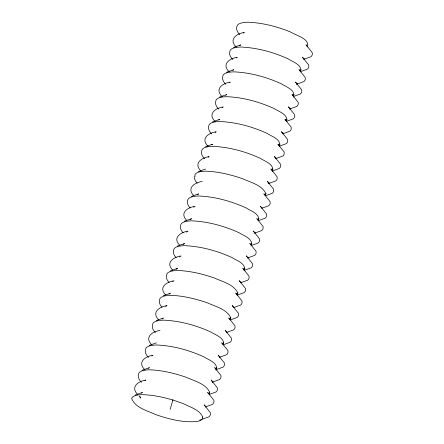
<?xml version="1.0" encoding="UTF-8"?>
<svg xmlns="http://www.w3.org/2000/svg" width="444" height="444" viewBox="0 0 444 444"><rect width="100%" height="100%" fill="white"/><g stroke="black" fill="none" stroke-linecap="round" stroke-linejoin="round"><path stroke-width="0.67" d="M194.483 176.368L194.444 178.605L195.576 181.113L197.192 183.106M209.734 392.257L209.329 393.728L209.734 392.257C205.555 383.499 194.355 381.052 186.191 377.283C174.409 373.226 162.127 370.246 149.628 369.813A40.071 10.373 15.8 0 0 138.667 373.626C137.29 376.784 139.183 380.009 141.386 382.24M148.413 357.414C146.209 355.183 144.317 351.953 145.693 348.795A40.071 10.373 15.8 0 1 156.654 344.982C173.032 345.709 189.177 350.127 204.04 356.943C208.43 359.845 219.059 363.209 215.962 370.274M155.439 332.584C153.236 330.353 151.343 327.128 152.719 323.97A40.071 10.373 15.8 0 1 163.681 320.152C180.059 320.884 196.204 325.297 211.067 332.118C215.318 334.998 225.657 338.134 223.121 344.988M230.813 317.771L230.408 319.236L230.813 317.771C226.634 309.007 215.434 306.56 207.27 302.797C195.488 298.74 183.206 295.754 170.707 295.327A40.071 10.373 15.8 0 0 159.746 299.139C158.486 302.053 159.968 305.156 162.06 307.254M237.84 292.94L237.435 294.405L237.84 292.94C233.661 284.182 222.461 281.735 214.297 277.966C202.508 273.909 190.232 270.929 177.733 270.496A40.071 10.373 15.8 0 0 166.772 274.309C165.512 277.223 166.994 280.331 169.086 282.423M176.113 257.598C174.02 255.5 172.538 252.392 173.798 249.478A40.071 10.373 15.8 0 1 184.76 245.665C201.138 246.392 217.277 250.805 232.145 257.625C236.28 260.478 245.643 263.175 244.461 269.58A33.394 8.641 15.8 0 1 243.95 270.474M183.139 232.767C181.047 230.669 179.565 227.567 180.825 224.647A40.071 10.373 15.8 0 1 191.786 220.835C208.164 221.562 224.303 225.979 239.172 232.795C243.423 235.681 253.763 238.817 251.226 245.665M190.165 207.936C188.073 205.838 186.591 202.736 187.851 199.822A40.071 10.373 15.8 0 1 198.812 196.009C215.19 196.736 231.33 201.149 246.198 207.97C250.449 210.85 260.789 213.986 258.253 220.84M265.945 193.623L265.534 195.088L265.945 193.623C261.766 184.865 250.566 182.412 242.402 178.649C230.614 174.592 218.337 171.606 205.838 171.179A40.071 10.373 15.8 0 0 194.877 174.992L195.221 176.323M204.623 158.774C202.414 156.543 200.522 153.319 201.898 150.161A40.071 10.373 15.8 0 1 212.865 146.348C229.243 147.075 245.382 151.487 260.251 158.308C264.502 161.194 274.836 164.324 272.3 171.179M211.649 133.949C209.44 131.718 207.548 128.488 208.924 125.33A40.071 10.373 15.8 0 1 219.891 121.517C236.269 122.244 252.408 126.657 267.277 133.478C271.412 136.33 280.774 139.028 279.587 145.432A33.394 8.641 15.8 0 1 279.076 146.331M218.676 109.119C216.467 106.887 214.574 103.663 215.951 100.499A40.071 10.373 15.8 0 1 226.917 96.687C243.295 97.419 259.435 101.831 274.303 108.647C278.555 111.533 288.889 114.669 286.352 121.523M225.702 84.288C223.493 82.057 221.6 78.832 222.977 75.674A40.071 10.373 15.8 0 1 233.944 71.861C250.322 72.588 266.461 77.001 281.329 83.822C285.72 86.719 296.342 90.082 293.251 97.153M232.728 59.457C230.519 57.226 228.627 54.002 230.003 50.844A40.071 10.373 15.8 0 1 240.964 47.031C257.348 47.758 273.487 52.17 288.356 58.991C292.602 61.877 302.941 65.007 300.405 71.861M216.356 368.897L216.761 367.427M223.382 344.067L223.787 342.601M244.461 269.58L244.866 268.109M251.482 244.749L251.892 243.284M258.508 219.919L258.919 218.454M272.561 170.257L272.971 168.792M279.587 145.432L279.998 143.961M286.613 120.602L287.024 119.136M293.639 95.771L294.05 94.306M300.666 70.94L301.076 69.475M170.185 409.418L172.955 399.617M205.555 407.059L205.816 406.138M212.448 382.689L212.843 381.313M219.608 357.403L219.869 356.482M226.634 332.573L226.895 331.651M240.687 282.911L240.948 281.99M247.713 258.081L247.974 257.165M254.739 233.255L254.995 232.334M261.766 208.425L262.021 207.503M268.787 183.594L269.047 182.673M275.813 158.763L276.074 157.848M282.839 133.933L283.1 133.017M289.865 109.107L290.126 108.186M296.764 84.737L297.153 83.355M303.918 59.446L304.179 58.525M307.431 47.031C310.034 38.434 295.382 35.276 290.265 31.868C276.795 26.512 262.526 22.766 247.991 22.2A40.071 10.373 15.8 0 0 237.029 26.013C235.653 29.171 237.546 32.395 239.754 34.626M243.318 33.122L244.3 32.462C236.125 33.661 228.499 39.605 236.241 47.042M239.804 45.538L240.787 44.877L233.561 47.419M236.291 57.953L237.274 57.287C229.098 58.491 221.473 64.436 229.215 71.873M232.778 70.368L233.766 69.702L226.534 72.25M229.265 82.784L230.253 82.118C222.072 83.322 214.446 89.261 222.189 96.703M225.752 95.199L226.74 94.533L219.508 97.081M222.239 107.609L223.227 106.949C215.046 108.153 207.42 114.091 215.162 121.534M218.726 120.024L219.713 119.364L212.482 121.911M215.212 132.44L216.2 131.779C208.02 132.978 200.394 138.922 208.136 146.359M211.699 144.855L212.687 144.195L205.455 146.736M208.186 157.27L209.174 156.61C200.993 157.809 193.368 163.753 201.11 171.19M197.153 194.844L198.635 193.85L191.403 196.398M193.639 207.259L195.121 206.266C187.523 207.42 179.376 212.981 186.652 220.352M190.126 219.675L191.608 218.681L184.377 221.229M186.613 232.09L188.095 231.096C180.497 232.251 172.35 237.806 179.626 245.182M183.1 244.505L184.582 243.512L177.35 246.059M179.587 256.921L181.069 255.927C173.471 257.076 165.323 262.637 172.599 270.013M176.074 269.336L177.556 268.343L170.324 270.884M172.566 281.751L174.042 280.758C166.445 281.907 158.297 287.468 165.573 294.838M169.053 294.167L170.035 293.501M165.54 306.576L166.522 305.916M162.027 318.992L163.009 318.331M151.976 355.905L152.964 355.244C144.788 356.449 137.163 362.387 144.899 369.83M148.463 368.32L149.45 367.66L142.219 370.207M144.949 380.736L145.937 380.075C137.762 381.274 130.136 387.218 137.873 394.655M141.442 393.151L142.424 392.49L135.192 395.032M303.985 59.263L310.955 56.738L311.971 55.528L312.36 54.146L312.204 52.603L306.033 44.8L307.154 46.259M300.471 71.678L307.442 69.153L308.458 67.943L308.846 66.561L308.691 65.018L302.519 57.215L303.641 58.675M296.958 84.094L303.929 81.568L304.945 80.353L305.333 78.977L305.178 77.434L299.006 69.63L300.127 71.09M293.445 96.509L300.416 93.984L301.432 92.768L301.82 91.392L301.665 89.843L295.493 82.046L296.614 83.505M289.932 108.924L296.903 106.399L297.918 105.184L298.307 103.807L298.152 102.259L291.98 94.461L293.101 95.921M286.419 121.34L293.39 118.809L294.405 117.599L294.794 116.223L294.638 114.674L288.467 106.876L289.588 108.336M282.906 133.755L289.877 131.224L290.892 130.014L291.281 128.632L291.125 127.089L284.954 119.292L286.075 120.751M198.429 171.567L205.661 169.025M279.393 146.17L286.363 143.64L287.379 142.43L287.768 141.048L287.612 139.505L281.441 131.707L282.562 133.167M202.148 181.435C194.55 182.589 186.397 188.151 193.678 195.521M275.879 158.586L282.85 156.055L283.866 154.845L284.254 153.463L284.099 151.92L277.927 144.122L279.048 145.582M272.366 171.001L279.337 168.47L280.353 167.26L280.741 165.878L280.586 164.336L274.414 156.532L275.535 157.992M268.853 183.411L275.824 180.886L276.84 179.676L277.228 178.294L277.073 176.751L270.901 168.948L272.022 170.407M265.34 195.826L272.311 193.301L273.326 192.091L273.715 190.709L273.56 189.166L267.388 181.363L268.509 182.823M262.432 208.031L268.798 205.716L269.813 204.501L270.202 203.124L270.046 201.582L263.875 193.778L264.996 195.238M258.919 220.446L265.284 218.132L266.3 216.916L266.689 215.54L266.533 213.991L260.362 206.194L261.483 207.653M254.801 233.072L261.771 230.541L262.787 229.332L263.175 227.955L263.02 226.407L256.848 218.609L257.97 220.069M251.287 245.488L258.258 242.957L259.274 241.747L259.662 240.371L259.507 238.822L253.335 231.024L254.462 232.484M247.78 257.903L254.751 255.372L255.761 254.162L256.149 252.78L255.994 251.237L249.822 243.44L250.949 244.899M163.298 295.715L170.529 293.173M244.267 270.318L251.237 267.788L252.248 266.578L252.636 265.196L252.481 263.653L246.309 255.855L247.436 257.315M167.016 305.583C159.418 306.737 151.271 312.299 158.547 319.669M240.753 282.734L247.724 280.203L248.734 278.993L249.123 277.611L248.967 276.068L242.796 268.27L243.923 269.73M156.271 320.546L163.503 317.998M237.24 295.143L244.211 292.618L245.221 291.408L245.61 290.026L245.454 288.483L239.283 280.68L240.409 282.14M159.99 330.414C151.815 331.618 144.189 337.557 151.926 344.999M233.727 307.559L240.698 305.034L241.708 303.824L242.102 302.442L241.941 300.899L235.77 293.096L236.896 294.555M149.245 345.377L156.477 342.829M230.214 319.974L237.185 317.449L238.195 316.233L238.589 314.857L238.428 313.314L232.256 305.511L233.383 306.971M226.701 332.389L233.672 329.864L234.682 328.649L235.076 327.272L234.915 325.724L228.743 317.926L229.87 319.386M223.188 344.805L230.159 342.28L231.169 341.064L231.563 339.688L231.402 338.139L225.236 330.342L226.357 331.801M219.675 357.22L226.645 354.689L227.655 353.48L228.049 352.103L227.889 350.555L221.723 342.757L222.844 344.217M216.161 369.636L223.132 367.105L224.142 365.895L224.536 364.513L224.375 362.97L218.209 355.172L219.33 356.632M212.648 382.051L219.619 379.52L220.629 378.31L221.023 376.928L220.862 375.385L214.696 367.588L215.817 369.047M209.135 394.466L216.106 391.935L217.116 390.726L217.51 389.344L217.349 387.801L211.183 380.003L212.304 381.463M205.622 406.882L212.593 404.351L213.603 403.141L213.997 401.759L213.836 400.216L207.67 392.418L208.791 393.872M199.7 420.141L209.08 416.766L210.09 415.556L210.484 414.174L210.323 412.631L204.157 404.828L205.278 406.288M139.488 396.647L140.698 398.146L139.771 395.998M202.708 417.088L202.303 418.553A33.394 8.641 15.8 0 1 193.168 421.733C180.275 422.122 167.588 418.692 155.494 414.53C147.158 410.572 135.259 407.886 131.64 398.457A40.071 10.373 15.8 0 1 142.602 394.644C157.132 395.21 171.406 398.956 184.871 404.312C191.159 407.581 199.822 409.967 202.708 417.088"/></g></svg>
